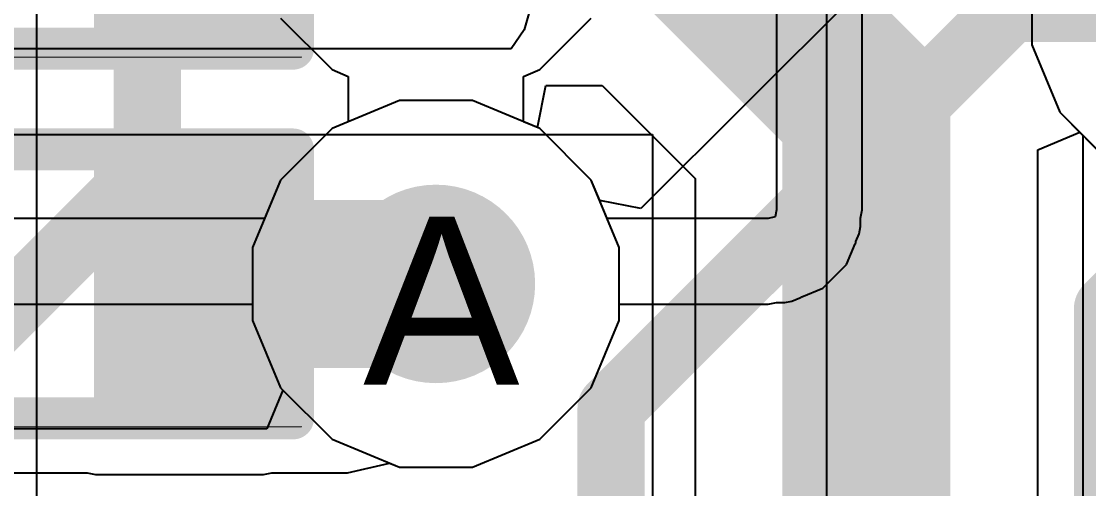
# Model space of a CAD drawing. Header units: inches. Extents: x 0 to 5271, y 0 to 5417.
# Drawn here: x 42.752 to 45.977, y 73.249 to 74.662 of the extents above; entities that cross this region are included whole.
import ezdxf

# ---------------------------------------------------------------- set-up
doc = ezdxf.new("R2010")
doc.units = ezdxf.units.IN
for name, color, linetype in [('Bottom Layer', 5, 'Continuous'), ('Bottom Overlay', 54, 'Continuous'), ('Bottom Paste', 16, 'Continuous'), ('Bottom Solder', 6, 'Continuous'), ('Drill Drawing', 1, 'Continuous'), ('L2_GND1', 16, 'Continuous'), ('L3_SIG1', 76, 'Continuous'), ('L4_PWR', 90, 'Continuous'), ('L5_GND2', 156, 'Continuous'), ('L6_SIG2', 130, 'Continuous'), ('L7_GND3', 216, 'Continuous'), ('Top Layer', 1, 'Continuous'), ('Via Holes', 16, 'Continuous')]:
    doc.layers.add(name, color=color, linetype=linetype)
doc.styles.add('Arial', font='', dxfattribs={"height": 0.2})
doc.styles.get('Arial').set_extended_font_data('Arial')

# ---------------------------------------------------------------- blocks, each defined once
blk = doc.blocks.new('R___0402_B_388')
at = {"layer": 'Bottom Layer'}
for points in [[(-0.2413, 0.3175), (-0.2413, -0.3175), (-0.6985, -0.3175), (-0.6985, 0.3175)], [(0.6985, 0.3175), (0.6985, -0.3175), (0.2413, -0.3175), (0.2413, 0.3175)]]:
    blk.add_hatch(color=5, dxfattribs=at).paths.add_polyline_path(points)
at = {"layer": 'Bottom Paste'}
for points in [[(-0.2413, 0.3175), (-0.2413, -0.3175), (-0.6985, -0.3175), (-0.6985, 0.3175)], [(0.6985, 0.3175), (0.6985, -0.3175), (0.2413, -0.3175), (0.2413, 0.3175)]]:
    blk.add_hatch(color=16, dxfattribs=at).paths.add_polyline_path(points)
at = {"layer": 'Bottom Solder'}
for points in [[(-0.1863, 0.3725), (-0.1863, -0.3725), (-0.7535, -0.3725), (-0.7535, 0.3725)], [(0.7535, 0.3725), (0.7535, -0.3725), (0.1863, -0.3725), (0.1863, 0.3725)]]:
    blk.add_hatch(color=6, dxfattribs=at).paths.add_polyline_path(points)
at = {"layer": 'Bottom Overlay'}
for points in [[(-0.7874, 0.4064, 0.127, 0.127, 0), (-0.7874, -0.4064, 0.127, 0.127, 0)], [(0.7874, 0.4064, 0.127, 0.127, 0), (-0.7874, 0.4064, 0.127, 0.127, 0)], [(0.7874, 0.4064, 0.127, 0.127, 0), (0.7874, -0.4064, 0.127, 0.127, 0)], [(0.8128, 0.4318, 0.00323, 0.00323, 0), (-0.8128, 0.4318, 0.00323, 0.00323, 0)], [(0.7874, -0.4064, 0.127, 0.127, 0), (-0.7874, -0.4064, 0.127, 0.127, 0)]]:
    blk.add_lwpolyline(points, format="xyseb", dxfattribs=at)
for points in [[(-0.8191, 0.4064, 0.0635, 0.0635, 1), (-0.7556, 0.4064, 0.0635, 0.0635, 1)], [(-0.8191, 0.4064, 0.0635, 0.0635, 1), (-0.7556, 0.4064, 0.0635, 0.0635, 1)], [(0.7557, 0.4064, 0.0635, 0.0635, 1), (0.8192, 0.4064, 0.0635, 0.0635, 1)], [(0.7557, 0.4064, 0.0635, 0.0635, 1), (0.8192, 0.4064, 0.0635, 0.0635, 1)], [(-0.8136, 0.4318, 0.00161, 0.00161, 1), (-0.812, 0.4318, 0.00161, 0.00161, 1)], [(0.812, 0.4318, 0.00161, 0.00161, 1), (0.8136, 0.4318, 0.00161, 0.00161, 1)], [(-0.8191, -0.4064, 0.0635, 0.0635, 1), (-0.7556, -0.4064, 0.0635, 0.0635, 1)], [(-0.8191, -0.4064, 0.0635, 0.0635, 1), (-0.7556, -0.4064, 0.0635, 0.0635, 1)], [(0.7557, -0.4064, 0.0635, 0.0635, 1), (0.8192, -0.4064, 0.0635, 0.0635, 1)], [(0.7557, -0.4064, 0.0635, 0.0635, 1), (0.8192, -0.4064, 0.0635, 0.0635, 1)]]:
    blk.add_lwpolyline(points, format="xyseb", close=True, dxfattribs=at)
blk = doc.blocks.new('R___0402_B_395')
at = {"layer": 'Bottom Layer'}
for points in [[(-0.2413, 0.3175), (-0.2413, -0.3175), (-0.6985, -0.3175), (-0.6985, 0.3175)], [(0.6985, 0.3175), (0.6985, -0.3175), (0.2413, -0.3175), (0.2413, 0.3175)]]:
    blk.add_hatch(color=5, dxfattribs=at).paths.add_polyline_path(points)
at = {"layer": 'Bottom Paste'}
for points in [[(-0.2413, 0.3175), (-0.2413, -0.3175), (-0.6985, -0.3175), (-0.6985, 0.3175)], [(0.6985, 0.3175), (0.6985, -0.3175), (0.2413, -0.3175), (0.2413, 0.3175)]]:
    blk.add_hatch(color=16, dxfattribs=at).paths.add_polyline_path(points)
at = {"layer": 'Bottom Solder'}
for points in [[(-0.1863, 0.3725), (-0.1863, -0.3725), (-0.7535, -0.3725), (-0.7535, 0.3725)], [(0.7535, 0.3725), (0.7535, -0.3725), (0.1863, -0.3725), (0.1863, 0.3725)]]:
    blk.add_hatch(color=6, dxfattribs=at).paths.add_polyline_path(points)
at = {"layer": 'Bottom Overlay'}
for points in [[(0.7874, 0.4064, 0.127, 0.127, 0), (-0.7874, 0.4064, 0.127, 0.127, 0)], [(-0.7874, 0.4064, 0.127, 0.127, 0), (-0.7874, -0.4064, 0.127, 0.127, 0)], [(0.7874, 0.4064, 0.127, 0.127, 0), (0.7874, -0.4064, 0.127, 0.127, 0)], [(0.8128, 0.4318, 0.00323, 0.00323, 0), (-0.8128, 0.4318, 0.00323, 0.00323, 0)], [(0.7874, -0.4064, 0.127, 0.127, 0), (-0.7874, -0.4064, 0.127, 0.127, 0)]]:
    blk.add_lwpolyline(points, format="xyseb", dxfattribs=at)
for points in [[(-0.8191, 0.4064, 0.0635, 0.0635, 1), (-0.7556, 0.4064, 0.0635, 0.0635, 1)], [(-0.8191, 0.4064, 0.0635, 0.0635, 1), (-0.7556, 0.4064, 0.0635, 0.0635, 1)], [(0.7557, 0.4064, 0.0635, 0.0635, 1), (0.8192, 0.4064, 0.0635, 0.0635, 1)], [(0.7557, 0.4064, 0.0635, 0.0635, 1), (0.8192, 0.4064, 0.0635, 0.0635, 1)], [(-0.8136, 0.4318, 0.00161, 0.00161, 1), (-0.812, 0.4318, 0.00161, 0.00161, 1)], [(0.812, 0.4318, 0.00161, 0.00161, 1), (0.8136, 0.4318, 0.00161, 0.00161, 1)], [(-0.8191, -0.4064, 0.0635, 0.0635, 1), (-0.7556, -0.4064, 0.0635, 0.0635, 1)], [(-0.8191, -0.4064, 0.0635, 0.0635, 1), (-0.7556, -0.4064, 0.0635, 0.0635, 1)], [(0.7557, -0.4064, 0.0635, 0.0635, 1), (0.8192, -0.4064, 0.0635, 0.0635, 1)], [(0.7557, -0.4064, 0.0635, 0.0635, 1), (0.8192, -0.4064, 0.0635, 0.0635, 1)]]:
    blk.add_lwpolyline(points, format="xyseb", close=True, dxfattribs=at)

msp = doc.modelspace()

# ---------------------------------------------------------------- hatches: boundary and pattern name
at = {"layer": 'Bottom Layer'}
msp.add_hatch(color=5, dxfattribs=at).paths.add_polyline_path([(42.976, 74.1858), (42.976, 73.5508), (43.484, 73.5508), (43.484, 74.1858)])
h = msp.add_hatch(color=5, dxfattribs=at)
edge = h.paths.add_edge_path()
edge.add_arc((44.0047, 73.8683), 0.3, 0, 360)
at = {"layer": 'L2_GND1'}
h = msp.add_hatch(color=16, dxfattribs=at)
edge = h.paths.add_edge_path()
edge.add_arc((44.0047, 73.8683), 0.3, 0, 360)
at = {"layer": 'L3_SIG1'}
h = msp.add_hatch(color=76, dxfattribs=at)
edge = h.paths.add_edge_path()
edge.add_arc((44.0047, 73.8683), 0.3, 0, 360)
at = {"layer": 'L4_PWR'}
h = msp.add_hatch(color=90, dxfattribs=at)
edge = h.paths.add_edge_path()
edge.add_arc((44.0047, 73.8683), 0.3, 0, 360)
at = {"layer": 'L5_GND2'}
h = msp.add_hatch(color=156, dxfattribs=at)
edge = h.paths.add_edge_path()
edge.add_arc((44.0047, 73.8683), 0.3, 0, 360)
at = {"layer": 'L6_SIG2'}
h = msp.add_hatch(color=130, dxfattribs=at)
edge = h.paths.add_edge_path()
edge.add_arc((44.0047, 73.8683), 0.3, 0, 360)
at = {"layer": 'L7_GND3'}
h = msp.add_hatch(color=216, dxfattribs=at)
edge = h.paths.add_edge_path()
edge.add_arc((44.0047, 73.8683), 0.3, 0, 360)
at = {"layer": 'Top Layer'}
h = msp.add_hatch(color=1, dxfattribs=at)
edge = h.paths.add_edge_path()
edge.add_arc((44.0047, 73.8683), 0.3, 0, 360)
at = {"layer": 'Via Holes'}
h = msp.add_hatch(color=7, dxfattribs=at)
edge = h.paths.add_edge_path()
edge.add_arc((44.0047, 73.8683), 0.15, 0, 360)

# ---------------------------------------------------------------- linework, layer by layer
at = {"layer": 'Bottom Layer'}
for p, q in [((44.3113, 74.3409), (44.3365, 74.4679)), ((44.3365, 74.4679), (44.507, 74.4679)), ((44.507, 74.4679), (44.7878, 74.1871)), ((44.3185, 74.3379), (44.3113, 74.3409)), ((44.4743, 74.1821), (44.3185, 74.3379)), ((45.8237, 74.274), (45.9507, 74.3266)), ((45.9507, 74.3266), (46.0456, 74.2317)), ((45.8237, 68.9786), (45.8237, 74.274)), ((44.5587, 73.9785), (44.4743, 74.1821)), ((44.7878, 74.1871), (44.7878, 69.1931)), ((44.5587, 73.7581), (44.5587, 73.9785)), ((44.4743, 73.5545), (44.5587, 73.7581)), ((44.3185, 73.3986), (44.4743, 73.5545)), ((44.1149, 73.3143), (44.3185, 73.3986)), ((43.738, 73.2968), (43.865, 73.3265)), ((43.865, 73.3265), (43.8945, 73.3143)), ((43.8945, 73.3143), (44.1149, 73.3143)), ((42.62, 73.2968), (42.951, 73.2968)), ((42.951, 73.2968), (42.976, 73.2918)), ((42.976, 73.2918), (43.484, 73.2918)), ((43.484, 73.2918), (43.509, 73.2968)), ((43.509, 73.2968), (43.738, 73.2968)), ((43.738, 73.2968), (43.738, 73.2968))]:
    msp.add_line(p, q, dxfattribs=at)
for points in [[(44.7216, 74.9859, 0.508, 0.508, 0), (45.3058, 74.4017, 0.508, 0.508, 0)], [(45.3058, 68.9786, 0.508, 0.508, 0), (45.3058, 74.4017, 0.508, 0.508, 0)], [(43.2554, 73.8683, 0.508, 0.508, 0), (44.0047, 73.8683, 0.508, 0.508, 0)]]:
    msp.add_lwpolyline(points, format="xyseb", dxfattribs=at)
for points in [[(45.1788, 74.4017, 0.254, 0.254, 1), (45.4328, 74.4017, 0.254, 0.254, 1)], [(45.1788, 74.4017, 0.254, 0.254, 1), (45.4328, 74.4017, 0.254, 0.254, 1)], [(43.1284, 73.8683, 0.254, 0.254, 1), (43.3824, 73.8683, 0.254, 0.254, 1)], [(43.8777, 73.8683, 0.254, 0.254, 1), (44.1317, 73.8683, 0.254, 0.254, 1)]]:
    msp.add_lwpolyline(points, format="xyseb", close=True, dxfattribs=at)
at = {"layer": 'L2_GND1'}
for p, q in [((45.8054, 74.8116), (45.8054, 74.5912)), ((43.535, 74.6721), (43.6909, 74.5162)), ((44.3185, 74.5162), (44.4743, 74.6721)), ((45.8054, 74.5912), (45.8898, 74.3876)), ((43.6909, 74.5162), (43.7401, 74.4958)), ((44.2692, 74.4958), (44.3185, 74.5162)), ((43.7401, 74.4958), (43.7401, 74.3584)), ((44.2692, 74.3584), (44.2692, 74.4958)), ((45.8898, 74.3876), (46.0456, 74.2317)), ((43.7401, 74.3584), (43.6909, 74.3379)), ((44.3185, 74.3379), (44.2692, 74.3584)), ((43.6909, 74.3379), (43.535, 74.1821)), ((44.4743, 74.1821), (44.3185, 74.3379)), ((43.535, 74.1821), (43.4507, 73.9785)), ((44.5587, 73.9785), (44.4743, 74.1821)), ((43.4507, 73.9785), (43.4507, 73.7581)), ((44.5587, 73.7581), (44.5587, 73.9785)), ((43.4507, 73.7581), (43.535, 73.5545)), ((44.4743, 73.5545), (44.5587, 73.7581)), ((43.535, 73.5545), (43.6909, 73.3986)), ((44.3185, 73.3986), (44.4743, 73.5545)), ((43.6909, 73.3986), (43.8945, 73.3143)), ((44.1149, 73.3143), (44.3185, 73.3986)), ((43.8945, 73.3143), (44.1149, 73.3143))]:
    msp.add_line(p, q, dxfattribs=at)
at = {"layer": 'L3_SIG1'}
for p, q in [((45.0342, 75.0524), (45.0342, 74.0919)), ((45.2932, 74.0919), (45.2932, 74.9856)), ((45.8054, 74.8116), (45.8054, 74.5912)), ((45.8054, 74.5912), (45.8898, 74.3876)), ((43.8945, 74.4223), (43.6909, 74.3379)), ((44.1149, 74.4223), (43.8945, 74.4223)), ((44.3185, 74.3379), (44.1149, 74.4223)), ((45.8898, 74.3876), (45.9602, 74.3171)), ((43.6909, 74.3379), (43.535, 74.1821)), ((44.4743, 74.1821), (44.3185, 74.3379)), ((45.9602, 74.3171), (45.9602, 72.9144)), ((43.535, 74.1821), (43.4871, 74.0664)), ((44.5223, 74.0664), (44.4743, 74.1821)), ((45.0342, 74.0919), (45.03, 74.0706)), ((45.2882, 74.0669), (45.2932, 74.0919)), ((43.4871, 74.0664), (39.6337, 74.0664)), ((45.0087, 74.0664), (44.5223, 74.0664)), ((45.03, 74.0706), (45.0087, 74.0664)), ((45.2882, 74.0414), (45.2882, 74.0669)), ((45.2742, 73.9965), (45.284, 74.0201)), ((45.284, 74.0201), (45.2882, 74.0414)), ((45.2453, 73.9268), (45.2713, 73.9896)), ((45.2713, 73.9896), (45.2735, 73.9928)), ((45.2735, 73.9928), (45.2742, 73.9965)), ((45.1738, 73.8553), (45.2453, 73.9268)), ((45.1041, 73.8264), (45.1078, 73.8271)), ((45.1078, 73.8271), (45.111, 73.8293)), ((45.111, 73.8293), (45.1738, 73.8553)), ((39.6337, 73.8074), (43.4507, 73.8074)), ((43.4507, 73.8074), (43.4507, 73.7581)), ((44.5587, 73.7581), (44.5587, 73.8074)), ((44.5587, 73.8074), (45.0087, 73.8074)), ((45.0087, 73.8074), (45.0337, 73.8124)), ((45.0337, 73.8124), (45.0592, 73.8124)), ((45.0592, 73.8124), (45.0805, 73.8166)), ((45.0805, 73.8166), (45.1041, 73.8264)), ((43.4507, 73.7581), (43.535, 73.5545)), ((44.4743, 73.5545), (44.5587, 73.7581)), ((43.535, 73.5545), (43.6909, 73.3986)), ((44.3185, 73.3986), (44.4743, 73.5545)), ((43.6909, 73.3986), (43.8945, 73.3143)), ((44.1149, 73.3143), (44.3185, 73.3986)), ((43.8945, 73.3143), (44.1149, 73.3143))]:
    msp.add_line(p, q, dxfattribs=at)
at = {"layer": 'L4_PWR'}
for p, q in [((45.8054, 74.8116), (45.8054, 74.5912)), ((44.292, 74.7064), (44.2715, 74.6368)), ((45.1866, 67.2338), (45.1866, 74.7014)), ((44.2715, 74.6368), (44.2327, 74.5794)), ((44.2327, 74.5794), (41.148, 74.5794)), ((45.8054, 74.5912), (45.8898, 74.3876)), ((45.8898, 74.3876), (46.0456, 74.2317)), ((41.148, 74.3204), (44.6592, 74.3204)), ((44.6592, 74.3204), (44.6592, 69.0432))]:
    msp.add_line(p, q, dxfattribs=at)
at = {"layer": 'L5_GND2'}
for p, q in [((45.8054, 74.8116), (45.8054, 74.5912)), ((43.535, 74.6721), (43.6909, 74.5162)), ((44.3185, 74.5162), (44.4743, 74.6721)), ((45.8054, 74.5912), (45.8898, 74.3876)), ((43.6909, 74.5162), (43.7401, 74.4958)), ((44.2692, 74.4958), (44.3185, 74.5162)), ((43.7401, 74.4958), (43.7401, 74.3584)), ((44.2692, 74.3584), (44.2692, 74.4958)), ((45.8898, 74.3876), (46.0456, 74.2317)), ((43.7401, 74.3584), (43.6909, 74.3379)), ((44.3185, 74.3379), (44.2692, 74.3584)), ((43.6909, 74.3379), (43.535, 74.1821)), ((44.4743, 74.1821), (44.3185, 74.3379)), ((43.535, 74.1821), (43.4507, 73.9785)), ((44.5587, 73.9785), (44.4743, 74.1821)), ((43.4507, 73.9785), (43.4507, 73.7581)), ((44.5587, 73.7581), (44.5587, 73.9785)), ((43.4507, 73.7581), (43.535, 73.5545)), ((44.4743, 73.5545), (44.5587, 73.7581)), ((43.535, 73.5545), (43.6909, 73.3986)), ((44.3185, 73.3986), (44.4743, 73.5545)), ((43.6909, 73.3986), (43.8945, 73.3143)), ((44.1149, 73.3143), (44.3185, 73.3986)), ((43.8945, 73.3143), (44.1149, 73.3143))]:
    msp.add_line(p, q, dxfattribs=at)
at = {"layer": 'L6_SIG2'}
for p, q in [((42.7988, 71.2894), (42.7988, 75.5205)), ((45.8054, 74.8116), (45.8054, 74.5912)), ((43.535, 74.6721), (43.6909, 74.5162)), ((44.3185, 74.5162), (44.4743, 74.6721)), ((45.8054, 74.5912), (45.8898, 74.3876)), ((43.6909, 74.5162), (43.7401, 74.4958)), ((44.2692, 74.4958), (44.3185, 74.5162)), ((43.7401, 74.4958), (43.7401, 74.3584)), ((44.2692, 74.3584), (44.2692, 74.4958)), ((45.8898, 74.3876), (46.0456, 74.2317)), ((43.7401, 74.3584), (43.6909, 74.3379)), ((44.3185, 74.3379), (44.2692, 74.3584)), ((43.6909, 74.3379), (43.535, 74.1821)), ((44.4743, 74.1821), (44.3185, 74.3379)), ((43.535, 74.1821), (43.4507, 73.9785)), ((44.5587, 73.9785), (44.4743, 74.1821)), ((43.4507, 73.9785), (43.4507, 73.7581)), ((44.5587, 73.7581), (44.5587, 73.9785)), ((43.4507, 73.7581), (43.535, 73.5545)), ((44.4743, 73.5545), (44.5587, 73.7581)), ((43.535, 73.5545), (43.6909, 73.3986)), ((44.3185, 73.3986), (44.4743, 73.5545)), ((43.6909, 73.3986), (43.8945, 73.3143)), ((44.1149, 73.3143), (44.3185, 73.3986)), ((43.8945, 73.3143), (44.1149, 73.3143))]:
    msp.add_line(p, q, dxfattribs=at)
at = {"layer": 'L7_GND3'}
for p, q in [((45.8054, 74.8116), (45.8054, 74.5912)), ((43.535, 74.6721), (43.6909, 74.5162)), ((44.3185, 74.5162), (44.4743, 74.6721)), ((45.8054, 74.5912), (45.8898, 74.3876)), ((43.6909, 74.5162), (43.7401, 74.4958)), ((44.2692, 74.4958), (44.3185, 74.5162)), ((43.7401, 74.4958), (43.7401, 74.3584)), ((44.2692, 74.3584), (44.2692, 74.4958)), ((45.8898, 74.3876), (46.0456, 74.2317)), ((43.7401, 74.3584), (43.6909, 74.3379)), ((44.3185, 74.3379), (44.2692, 74.3584)), ((43.6909, 74.3379), (43.535, 74.1821)), ((44.4743, 74.1821), (44.3185, 74.3379)), ((43.535, 74.1821), (43.4507, 73.9785)), ((44.5587, 73.9785), (44.4743, 74.1821)), ((43.4507, 73.9785), (43.4507, 73.7581)), ((44.5587, 73.7581), (44.5587, 73.9785)), ((43.4507, 73.7581), (43.535, 73.5545)), ((44.4743, 73.5545), (44.5587, 73.7581)), ((43.535, 73.5545), (43.6909, 73.3986)), ((44.3185, 73.3986), (44.4743, 73.5545)), ((43.6909, 73.3986), (43.8945, 73.3143)), ((44.1149, 73.3143), (44.3185, 73.3986)), ((43.8945, 73.3143), (44.1149, 73.3143))]:
    msp.add_line(p, q, dxfattribs=at)
at = {"layer": 'Top Layer'}
for p, q in [((45.3867, 74.8586), (44.6243, 74.0961)), ((43.535, 74.6721), (43.6909, 74.5162)), ((44.3185, 74.5162), (44.4743, 74.6721)), ((43.6909, 74.5162), (43.7401, 74.4958)), ((44.2692, 74.4958), (44.3185, 74.5162)), ((43.7401, 74.4958), (43.7401, 74.3584)), ((44.2692, 74.3584), (44.2692, 74.4958)), ((43.7401, 74.3584), (43.6909, 74.3379)), ((44.3185, 74.3379), (44.2692, 74.3584)), ((43.6909, 74.3379), (43.535, 74.1821)), ((44.4743, 74.1821), (44.3185, 74.3379)), ((43.535, 74.1821), (43.4507, 73.9785)), ((44.4997, 74.1209), (44.4743, 74.1821)), ((44.6243, 74.0961), (44.4997, 74.1209)), ((43.4507, 73.9785), (43.4507, 73.7581)), ((43.4507, 73.7581), (43.535, 73.5545)), ((43.5422, 73.5473), (43.4936, 73.43)), ((43.535, 73.5545), (43.5422, 73.5473)), ((43.4936, 73.43), (40.699, 73.43))]:
    msp.add_line(p, q, dxfattribs=at)
for points in [[(43.1327, 74.2098, 0.2032, 0.2032, 0), (43.1327, 75.8317, 0.2032, 0.2032, 0)], [(44.5342, 73.4933, 0.2032, 0.2032, 0), (45.7423, 74.7014, 0.2032, 0.2032, 0)], [(45.7423, 74.7014, 0.2032, 0.2032, 0), (46.3594, 74.7014, 0.2032, 0.2032, 0)], [(42.6501, 73.7273, 0.2032, 0.2032, 0), (43.1327, 74.2098, 0.2032, 0.2032, 0)], [(46.0343, 73.7936, 0.2032, 0.2032, 0), (46.2439, 74.0033, 0.2032, 0.2032, 0)], [(46.0343, 72.176, 0.2032, 0.2032, 0), (46.0343, 73.7936, 0.2032, 0.2032, 0)], [(44.5342, 71.526, 0.2032, 0.2032, 0), (44.5342, 73.4933, 0.2032, 0.2032, 0)]]:
    msp.add_lwpolyline(points, format="xyseb", dxfattribs=at)
for points in [[(45.6915, 74.7014, 0.1016, 0.1016, 1), (45.7931, 74.7014, 0.1016, 0.1016, 1)], [(45.6915, 74.7014, 0.1016, 0.1016, 1), (45.7931, 74.7014, 0.1016, 0.1016, 1)], [(43.0819, 74.2098, 0.1016, 0.1016, 1), (43.1835, 74.2098, 0.1016, 0.1016, 1)], [(43.0819, 74.2098, 0.1016, 0.1016, 1), (43.1835, 74.2098, 0.1016, 0.1016, 1)], [(45.9835, 73.7936, 0.1016, 0.1016, 1), (46.0851, 73.7936, 0.1016, 0.1016, 1)], [(45.9835, 73.7936, 0.1016, 0.1016, 1), (46.0851, 73.7936, 0.1016, 0.1016, 1)], [(44.4834, 73.4933, 0.1016, 0.1016, 1), (44.585, 73.4933, 0.1016, 0.1016, 1)], [(44.4834, 73.4933, 0.1016, 0.1016, 1), (44.585, 73.4933, 0.1016, 0.1016, 1)]]:
    msp.add_lwpolyline(points, format="xyseb", close=True, dxfattribs=at)

# ---------------------------------------------------------------- block references
at = {"rotation": 180}
for name, p in [('R___0402_B_388', (42.7855, 74.9859)), ('R___0402_B_395', (42.7855, 73.8683))]:
    msp.add_blockref(name, p, dxfattribs=at)

# ---------------------------------------------------------------- texts
at = {"layer": 'Drill Drawing', "style": 'Arial'}
msp.add_text('A', height=0.508, dxfattribs=at).set_placement((43.7846, 73.5636))

doc.saveas('drawing.dxf')
